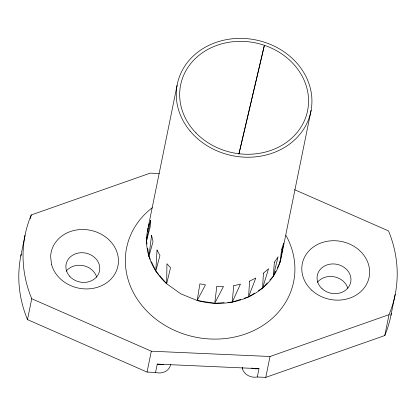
<?xml version="1.0" encoding="UTF-8"?>
<svg xmlns="http://www.w3.org/2000/svg" width="416" height="416" viewBox="0 0 416 416"><rect width="100%" height="100%" fill="white"/><g stroke="black" fill="none" stroke-linecap="round" stroke-linejoin="round"><path stroke-width="0.62" d="M159.567 275.418L166.665 283.769L166.941 263.739L170.529 267.717L166.665 283.769L180.768 293.831L197.168 300.492L214.734 303.295L224.136 302.635M147.462 234.556L146.536 240.916L147.02 244.01M148.569 226.928L148.756 225.659M280.452 259.054L279.989 262.231L277.202 268.07M197.168 300.492L199.898 283.816L205.468 284.856L197.168 300.492A68.172 59.041 11.5 0 0 281.778 253.9M20.8 256.136L25.048 235.258M30.451 218.759L31.221 214.963L150.223 173.139L159.255 173.545M170.581 364.504L170.342 365.7A12.147 10.52 11.5 0 1 155.548 372.455L147.066 372.076L27.487 319.608L31.736 298.73A140.743 121.888 11.5 0 1 31.221 214.963M147.358 231.431L177.091 85.296M147.066 372.076L151.315 351.198L31.736 298.73M155.548 372.455L157.248 364.104L258.996 368.649L257.296 376.995L265.777 377.374L384.779 335.556A140.743 121.888 11.5 0 0 391.305 313.388M257.296 376.995A12.147 10.52 11.5 0 1 242.414 368.914L242.658 367.723M281.382 256.454L311.116 110.318M265.777 377.374L270.026 356.496L389.022 314.678A140.743 121.888 11.5 0 0 388.513 230.911L294.512 189.665M384.779 335.556L389.022 314.678M390.952 315.255L395.2 294.382M148.886 225.035L149.157 223.792M238.909 153.884L264.384 45.302L238.945 153.982M275.808 270.988L273.296 276.245L269.875 280.02M267.306 282.854L262.595 288.054L258.289 290.763M254.524 293.134L248.602 296.858L244.369 298.204M240.744 299.364L232.279 302.058L227.895 302.37M258.996 368.649L255.871 368.878L252.741 368.394A12.147 10.52 11.5 0 1 251.534 367.999M163.504 364.406L160.373 364.619L157.248 364.104M151.315 351.198L270.026 356.496M158.73 274.435L155.808 270.998L151.414 261.643M150.316 259.303L148.944 256.381L147.69 248.336M242.403 367.619L242.414 368.914M285.958 235.383A85.218 73.798 11.5 0 1 255.112 329.909A85.218 73.798 11.5 0 1 142.865 306.665A85.218 73.798 11.5 0 1 152.318 207.704M166.665 283.769A68.172 59.041 11.5 0 1 148.034 228.275M27.487 319.608A140.743 121.888 11.5 0 1 21.19 254.254M66.108 271.253A17.046 14.758 11.5 0 1 83.023 265.585A17.046 14.758 11.5 0 1 96.689 277.134M317.403 282.324A17.046 14.758 11.5 0 1 334.214 276.801A17.046 14.758 11.5 0 1 347.823 288.194M150.488 220.303L150.228 226.741L146.536 240.916L150.488 220.303M263.411 273.218L262.595 288.054L268.564 268.726L263.411 273.218M157.035 250.068L155.808 270.998L159.952 255.518L157.035 250.068M249.564 281.19L248.602 296.858L255.783 278.018L249.564 281.19M274.352 262.345L273.296 276.245L278.07 256.818L274.352 262.345M233.688 285.766L232.279 302.058L240.474 284.086L233.688 285.766M216.778 286.666L214.734 303.295L223.486 286.489L216.778 286.666M151.57 235.357L148.944 256.381L153.041 241.566L151.57 235.357M281.684 249.246L279.989 262.231L283.728 243.048L281.684 249.246M51.459 264.17L50.638 256.417A34.086 29.52 11.5 0 1 100.022 233.584A34.086 29.52 11.5 0 1 105.331 283.676A34.086 29.52 11.5 0 1 51.459 264.17M190.091 131.04A68.172 59.041 11.5 0 0 306.649 123.859A68.172 59.041 11.5 0 0 235.565 38.522A68.172 59.041 11.5 0 0 190.091 131.04M195.967 132.907A64.766 56.087 11.5 0 0 305.282 118.56A64.766 56.087 11.5 0 0 231.078 41.959A64.766 56.087 11.5 0 0 195.967 132.907M311.86 290.342A34.086 29.52 11.5 0 0 368.524 279.568A34.086 29.52 11.5 0 0 326.763 241.368A34.086 29.52 11.5 0 0 311.86 290.342M322.088 288.735A17.046 14.758 11.5 0 0 350.423 283.348A17.046 14.758 11.5 0 0 329.54 264.248A17.046 14.758 11.5 0 0 322.088 288.735M69.602 276.188A17.046 14.758 11.5 0 0 98.634 273.728A17.046 14.758 11.5 0 0 80.267 252.777A17.046 14.758 11.5 0 0 69.602 276.188"/></g></svg>
